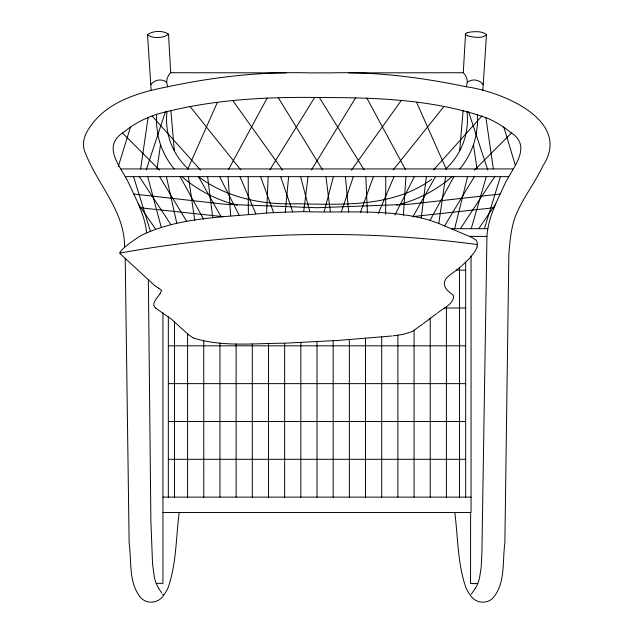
<?xml version="1.0" encoding="UTF-8"?>
<svg xmlns="http://www.w3.org/2000/svg" width="634" height="634" viewBox="0 0 634 634"><rect width="100%" height="100%" fill="white"/><g stroke="black" fill="none" stroke-linecap="round" stroke-linejoin="round"><path stroke-width="0.95" d="M168.517 34.212C163.39 38.302 152.683 38.88 147.532 34.815C152.303 30.598 163.303 30.289 168.517 34.181L170.704 72.72A13.235 13.235 0 0 0 166.663 82.127L167.614 86.795C138.141 92.524 105.759 101.915 88.776 128.789C84.148 135.581 81.572 144.639 85.154 152.422C97.319 184.494 124.977 211.059 124.581 247.363M385.773 176.64L385.638 214.252M467.52 35.797C472.972 37.319 482.743 38.856 486.476 34.719C482.989 30.907 473.463 31.28 467.615 32.572M503.499 127.054L504.149 127.505A93 93 0 0 1 509.902 131.848C534.557 146.961 510.719 169.088 503.61 186.665C496.208 202.492 488.021 218.627 486.944 236.395L481.911 552.008L481.198 567.303L479.581 577.622A44.008 44.008 0 0 1 477.703 583.581L477.664 583.652A35.274 35.274 0 0 1 475.357 588.368M503.515 127.038A99.356 99.356 0 0 0 487.364 118.17C434.758 99.554 377.587 97.565 322.246 97.549C266.732 96.63 210.306 99.419 156.574 114.326L156.574 125.009L158.056 135.589A77.023 77.023 0 0 0 174.223 168.937M147.532 34.878L151.161 90.464M154.569 285.49L120.397 253.98A1.886 1.886 0 0 1 119.913 253.093A2.893 2.893 0 0 1 120.309 251.706C124.644 246.357 132.205 241.364 138.537 237.1A79.361 79.361 0 0 1 142.515 234.81C180.999 216.725 225.102 217.367 266.573 213.008L268.19 176.64M454.808 512.534C458.002 537.458 457.526 563.467 465.808 587.441A36.265 36.265 0 0 0 470.436 595.294C475.112 602.934 485.969 604.567 492.57 598.385C505.821 583.771 502.239 561.431 504.862 543.211L508.848 254.392C509.839 241.609 510.933 228.636 515.339 216.503C522.416 198.529 534.763 183.258 542.95 165.815C572.74 120.317 501.28 91.502 466.386 86.795L467.337 82.127A13.235 13.235 0 0 0 463.296 72.72L465.507 34.022M403.359 215.845L405.919 176.64M482.839 90.464L486.468 34.878M463.129 110.3L459.642 150.987A66.855 66.855 0 0 1 449.007 165.743L445.75 168.937M179.192 512.534C175.975 537.45 176.49 563.475 168.192 587.441A36.265 36.265 0 0 1 163.564 595.294C158.888 602.934 148.031 604.567 141.43 598.385C128.171 583.771 131.769 561.423 129.138 543.211L125.215 258.553M266.573 213.008L285.3 212.136L288.621 176.64M421.23 217.858L426.389 176.64M285.3 212.136L303.67 211.645L308.069 176.64M140.645 168.937L148.102 117.52L156.574 114.326M157.018 168.937L160.545 144.607M476.926 246.919L477.283 245.334A8.678 8.678 0 0 0 477.362 244.55A7.679 7.679 0 0 0 477.378 244.122A6.15 6.15 0 0 0 475.587 239.7L471.442 237.243L438.807 223.493L445.607 176.64M454.641 228.692L467.599 176.64M324.212 211.558L333.413 176.64M471.205 228.692L486.31 176.64M118.257 166.679L130.501 127.054M484.384 228.692L500.44 176.64L508.722 176.632M146.208 169.975L165.442 111.663M341.298 211.891L353.376 176.64M360.381 212.636L373.442 176.64M378.197 213.698L394.047 176.64M187.601 169.444L217.319 102.502M459.904 150.456L461.639 146.882A66.855 66.855 0 0 0 465.903 133.909L466.727 129.415A66.855 66.855 0 0 0 466.909 111.227M394.927 215.037L414.374 176.64M228.525 169.524L267.207 98.001M303.67 211.645C345.649 213.143 389.228 208.396 430.082 220.355L453.889 176.64M435.534 176.64L412.861 216.868M475.349 588.36L471.339 594.129M444.616 225.815L474.406 176.64M311.381 170.039L355.722 97.684M269.878 169.801L314.646 97.501M460.419 228.692L494.702 176.64M478.71 228.692L495.764 203.886M351.418 170.158L401.179 100.64M160.045 293.764L161.686 290.356L158.698 288.185M159.958 293.883C157.565 297.631 150.369 304.193 155.766 308.164M393.183 169.928L443.895 106.56M453.698 272.208L461.718 265.86L468.875 259.021A65.999 65.999 0 0 0 470.856 256.81L471.173 256.445M433.505 169.991L481.959 115.943M474.517 170.055L511.369 133.077M452.09 176.64C436.216 190.351 417.045 200.217 396.654 205.147M130.073 127.347L129.851 127.505A93 93 0 0 0 124.098 131.848C100.156 146.914 121.823 167.273 129.447 184.74C136.548 200.13 144.893 215.576 146.644 232.726M423.171 323.689L436.564 313.695M422.434 324.307L413.059 330.948A31.541 31.541 0 0 1 410.753 332.042L403.224 334.372L392.921 335.877M437.46 313.101C442.849 308.172 454.134 304.241 453.469 295.737A4.184 4.184 0 0 0 453.056 295.167C450.703 292.868 444.323 289.397 444.363 283.739A7.624 7.624 0 0 1 444.347 283.184C444.545 277.993 449.752 275.243 453.381 272.438M456.44 270.163L465.665 270.163M431.754 179.24C392.969 207.595 342.098 204.6 296.815 203.752C262.286 204.972 226.37 197.745 198.466 176.64M148.102 117.52L146.628 118.154A99.356 99.356 0 0 0 130.485 127.038M167.614 86.795C214.046 76.873 261.501 71.507 309.004 72.878L331.479 72.855C376.826 71.682 422.054 77.53 466.386 86.795M500.147 194.044L408.827 204.299L317 207.722L225.173 204.299L133.853 194.044M415.056 216.352L494.116 207.738M391.733 335.996L338.374 340.41L284.65 343.208L284.65 497.127M348.755 72.87L463.296 72.72M284.523 343.216C254.329 343.2 222.661 347.281 193.322 337.962M120.975 168.937L513.025 168.937M125.278 176.64L500.44 176.64M451.456 228.692L487.926 228.692M469.453 236.403L486.944 236.395M444.648 307.989L465.665 307.989M168.335 345.815L465.665 345.815M168.335 383.641L465.665 383.641M168.335 421.475L465.665 421.475M168.335 459.301L465.665 459.301M162.946 497.127L471.054 497.127M162.946 512.534L471.054 512.534L471.054 256.572M477.79 583.573L470.531 583.565L470.618 512.534M170.704 72.72L286.108 72.862M139.884 207.738L222.994 216.654M203.728 340.854L203.768 497.127M237.346 205.147C216.955 200.217 197.784 190.351 181.91 176.64M430.082 220.355L438.807 223.493M193.148 337.898L188.694 334.863M158.587 288.137L154.593 285.514M155.79 308.172L171.632 319.362L188.599 334.776M188.25 168.937L184.993 165.743A66.855 66.855 0 0 1 174.358 150.987L170.855 110.308M122.631 133.077L159.483 170.055M152.041 115.943L200.495 169.991M190.105 106.56L240.817 169.928M163.548 595.278L162.764 594.264M161.884 593.107L158.651 588.36M232.821 100.64L282.582 170.158M138.236 203.886L155.544 229.064M139.298 176.64L170.903 224.626M319.346 97.501L364.122 169.801M278.278 97.684L322.619 170.039M159.594 176.64L186.8 221.551M221.139 216.868L198.505 176.664M180.111 176.64L203.49 219.071M366.793 98.001L405.475 169.524M219.626 176.64L239.073 215.037M174.096 150.456L172.361 146.882A66.855 66.855 0 0 1 168.097 133.909L167.273 129.415A66.855 66.855 0 0 1 167.091 111.227M416.681 102.502L446.399 169.444M239.953 176.64L255.803 213.698M156.21 583.328L156.233 583.375A35.48 35.48 0 0 0 158.643 588.368M260.558 176.64L273.619 212.636M280.624 176.64L292.702 211.891M468.558 111.663L487.792 169.975M133.56 176.64L150.353 231.077M503.927 127.347L515.268 165.102M147.69 176.64L161.226 227.194M300.587 176.64L309.788 211.558M166.401 176.64L176.815 223.35M485.898 117.52L493.355 168.937M473.455 144.607L476.982 168.937M188.393 176.64L194.733 220.315M325.931 176.64L330.33 211.645M207.611 176.64L212.77 217.858M345.379 176.64L348.7 212.136M228.082 176.64L230.641 215.845M365.81 176.64L367.427 213.008M477.426 114.326L477.426 125.009L475.944 135.589A77.023 77.023 0 0 1 459.777 168.937M148.364 279.903L150.876 520.466L152.548 564.014L154.419 577.622A44.61 44.61 0 0 0 156.202 583.328L162.946 583.375L162.946 312.816M248.227 176.64L248.362 214.252M465.665 262.27L465.665 497.127M459.499 267.722L459.499 497.127M446.407 306.602L446.407 497.127M430.224 318.03L430.232 497.127M414.057 330.401L414.057 497.127M397.883 335.299L397.883 497.127M381.708 336.939L381.708 497.127M365.525 338.358L365.525 497.127M349.35 339.626L349.35 497.127M333.175 340.759L333.175 497.127M317 341.734L317 497.127M300.825 342.55L300.825 497.127M268.475 343.707L268.475 497.127M252.292 344.032L252.292 497.127M236.117 343.961L236.117 497.127M219.943 343.057L219.943 497.127M187.593 333.785L187.593 497.127M174.501 321.731L174.501 497.127M168.335 316.754L168.335 497.127M467.337 82.127A11.444 11.444 0 0 1 483.219 84.623M467.488 35.591A3.653 3.653 0 0 1 465.316 34.339M119.953 253.085A1143.902 1143.902 0 0 1 477.362 244.55M150.781 84.623A11.444 11.444 0 0 1 166.663 82.127M465.324 33.856A3.574 3.574 0 0 1 467.63 32.762M477.164 247.022A31.351 31.351 0 0 1 471.007 256.287"/></g></svg>
